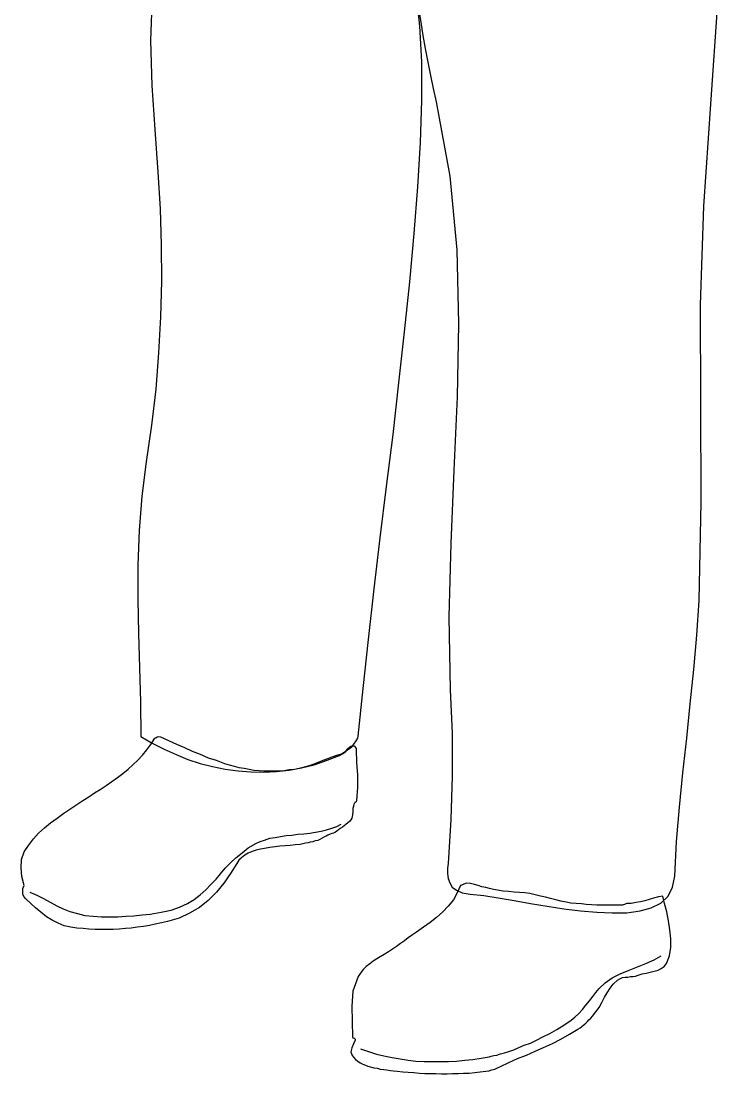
# Model space of a CAD drawing. Extents: x 3.3 to 3.87, y 0.96 to 2.78.
# Drawn here: x 3.324 to 3.739, y 0.961 to 1.587 of the extents above; entities that cross this region are included whole.
import ezdxf

# ---------------------------------------------------------------- set-up
doc = ezdxf.new("R2010")
doc.units = 0
doc.header["$MEASUREMENT"] = 0
doc.layers.add('INS__ELECTRICA', color=161, linetype='CONTINUOUS')
doc.layers.add('PERSONAS', color=21, linetype='CONTINUOUS')

# ---------------------------------------------------------------- blocks, each defined once
blk = doc.blocks.new('POLICIA')
at = {"layer": 'PERSONAS', "linetype": 'CONTINUOUS'}
for points in [[(38.75204, 15.5412), (38.751, 15.51398), (38.75178, 15.48728), (38.75361, 15.46111), (38.75544, 15.43572), (38.75676, 15.41399), (38.75727, 15.39252), (38.75754, 15.37107), (38.75701, 15.34986), (38.75571, 15.3284), (38.75413, 15.30694), (38.75151, 15.28548), (38.74837, 15.26375), (38.74576, 15.24334), (38.74419, 15.22292), (38.74341, 15.20251), (38.74341, 15.18209), (38.74392, 15.16167), (38.74445, 15.14126), (38.74497, 15.12084), (38.74523, 15.10043), (38.75204, 15.0965), (38.7591, 15.09283), (38.76617, 15.08969), (38.77324, 15.08681), (38.78057, 15.08446), (38.7879, 15.08263), (38.79549, 15.08105), (38.80308, 15.08001), (38.81067, 15.07948), (38.81826, 15.07923), (38.82585, 15.07974), (38.83345, 15.08053), (38.84077, 15.08184), (38.84836, 15.08368), (38.85595, 15.08629), (38.86328, 15.08917), (38.86511, 15.09022), (38.86694, 15.09126), (38.86878, 15.09283), (38.87061, 15.0944), (38.87192, 15.09598), (38.87323, 15.09781), (38.87428, 15.09937), (38.87454, 15.10068), (38.87742, 15.12895), (38.88055, 15.15801), (38.88396, 15.18811), (38.88763, 15.21847), (38.89128, 15.2491), (38.89521, 15.27998), (38.89862, 15.3106), (38.90202, 15.34097), (38.90516, 15.37054), (38.90778, 15.39933), (38.90987, 15.42707), (38.91144, 15.45352), (38.91223, 15.47838), (38.91223, 15.50141), (38.91118, 15.52261), (38.90908, 15.54146)], [(38.91039, 15.53308), (38.9117, 15.52497), (38.91301, 15.51711), (38.91432, 15.50926), (38.91589, 15.50115), (38.91746, 15.4933), (38.91903, 15.48545), (38.92087, 15.4776), (38.92897, 15.43336), (38.93317, 15.38965), (38.93421, 15.34568), (38.93342, 15.30223), (38.93133, 15.25878), (38.9295, 15.21506), (38.92845, 15.17161), (38.92924, 15.12817), (38.93028, 15.10252), (38.93028, 15.07687), (38.9295, 15.05122), (38.92793, 15.02504), (38.92767, 15.02216), (38.92767, 15.01902), (38.92793, 15.01614), (38.92897, 15.01353), (38.93028, 15.01091), (38.9329, 15.00908), (38.9363, 15.0075), (38.94101, 15.00672), (38.94912, 15.00594), (38.95776, 15.00463), (38.96718, 15.00305), (38.97686, 15.00122), (38.98681, 14.99965), (38.99675, 14.99808), (39.0067, 14.99677), (39.01639, 14.99599), (39.02555, 14.99573), (39.03419, 14.99573), (39.04204, 14.99677), (39.04859, 14.9986), (39.05435, 15.00149), (39.0588, 15.00567), (39.06141, 15.01091), (39.06272, 15.01745), (39.06376, 15.03813), (39.06559, 15.05854), (39.06743, 15.07896), (39.06979, 15.09937), (39.07188, 15.11979), (39.07397, 15.14021), (39.0758, 15.16062), (39.07711, 15.1813), (39.07842, 15.23967), (39.07816, 15.2983), (39.0779, 15.35694), (39.07999, 15.41556), (39.08418, 15.47629), (39.08837, 15.53649)], [(38.67587, 15.01195), (38.67457, 15.01719), (38.67404, 15.02243), (38.6743, 15.02739), (38.67587, 15.03184), (38.67849, 15.03577), (38.68136, 15.0397), (38.68451, 15.0431), (38.68792, 15.04624), (38.69157, 15.04912), (38.69551, 15.052), (38.69943, 15.05488), (38.70361, 15.05776), (38.70728, 15.06012), (38.71068, 15.06247), (38.71435, 15.06457), (38.71775, 15.06692), (38.72116, 15.06902), (38.72456, 15.07137), (38.72796, 15.07373), (38.73136, 15.07608), (38.73451, 15.07843), (38.73765, 15.08105), (38.74052, 15.08368), (38.74341, 15.08629), (38.74628, 15.08943), (38.7489, 15.09257), (38.75126, 15.09571), (38.75361, 15.09937), (38.75413, 15.09964), (38.75492, 15.10016), (38.75596, 15.10043), (38.75701, 15.10016), (38.76172, 15.09807), (38.76644, 15.09598), (38.77115, 15.09388), (38.77585, 15.09178), (38.78057, 15.08995), (38.78528, 15.08786), (38.79, 15.08629), (38.79496, 15.08446), (38.79785, 15.08368), (38.80072, 15.08288), (38.8036, 15.0821), (38.80675, 15.08158), (38.80962, 15.08105), (38.8125, 15.08053), (38.81565, 15.08027), (38.81852, 15.08001), (38.8214, 15.08001), (38.82455, 15.08001), (38.82742, 15.08001), (38.83056, 15.08027), (38.83345, 15.08079), (38.83659, 15.08105), (38.83946, 15.08158), (38.8426, 15.08236), (38.84549, 15.08315), (38.84836, 15.08419), (38.85098, 15.08524), (38.85359, 15.08629), (38.85648, 15.08733), (38.85909, 15.08838), (38.86171, 15.08943), (38.86458, 15.09022), (38.86669, 15.09153), (38.86825, 15.09336), (38.87009, 15.09467), (38.87218, 15.09492), (38.87244, 15.09467), (38.8727, 15.09414), (38.87323, 15.09336), (38.87323, 15.09257), (38.87348, 15.08498), (38.87401, 15.07765), (38.87401, 15.07006), (38.87348, 15.06247), (38.87323, 15.06168), (38.8727, 15.06116), (38.87218, 15.06063), (38.87192, 15.05985), (38.87139, 15.05776), (38.87139, 15.05567), (38.87114, 15.05384), (38.87061, 15.052), (38.87009, 15.05095), (38.8693, 15.04991), (38.86825, 15.04912), (38.86721, 15.04808), (38.86616, 15.04729), (38.86511, 15.0465), (38.8638, 15.04572), (38.86276, 15.04494), (38.86171, 15.04415), (38.86093, 15.04363), (38.85988, 15.0431), (38.85883, 15.04284), (38.85779, 15.04232), (38.85648, 15.04179), (38.85543, 15.04127), (38.85438, 15.04074), (38.85307, 15.03996), (38.85176, 15.03918), (38.85045, 15.03865), (38.84889, 15.03839), (38.84758, 15.03787), (38.846, 15.0376), (38.84469, 15.03734), (38.84313, 15.03709), (38.83999, 15.03629), (38.8371, 15.03604), (38.83396, 15.03577), (38.83109, 15.03551), (38.82794, 15.03525), (38.82507, 15.03498), (38.82193, 15.03446), (38.81879, 15.03394), (38.81643, 15.03342), (38.81381, 15.03289), (38.81145, 15.03211), (38.8091, 15.03106), (38.807, 15.03001), (38.80517, 15.02844), (38.8036, 15.02688), (38.8023, 15.02504), (38.79863, 15.01902), (38.7947, 15.01326), (38.79025, 15.00803), (38.78528, 15.00305), (38.78005, 14.99887), (38.77429, 14.99546), (38.768, 14.99259), (38.7612, 14.9905), (38.75754, 14.9897), (38.75387, 14.98892), (38.75047, 14.98814), (38.74681, 14.98761), (38.74314, 14.98709), (38.73947, 14.98656), (38.73607, 14.9863), (38.73241, 14.98605), (38.72875, 14.98578), (38.72534, 14.98578), (38.72168, 14.98578), (38.71802, 14.98578), (38.71435, 14.98605), (38.71095, 14.9863), (38.70728, 14.98656), (38.70361, 14.98709), (38.69969, 14.98787), (38.69602, 14.98945), (38.69262, 14.99128), (38.68922, 14.99337), (38.68581, 14.99599), (38.68267, 14.9986), (38.6798, 15.00122), (38.67666, 15.0041), (38.67561, 15.00541), (38.67509, 15.00672), (38.67509, 15.00855), (38.67509, 15.01012), (38.67587, 15.01195)], [(38.67927, 15.00803), (38.68347, 15.00619), (38.68739, 15.0041), (38.69132, 15.00201), (38.69524, 14.99991), (38.69916, 14.99808), (38.70309, 14.99651), (38.70754, 14.9952), (38.71199, 14.99415), (38.71696, 14.99363), (38.72194, 14.99337), (38.72665, 14.99337), (38.73162, 14.99337), (38.73634, 14.99363), (38.74105, 14.99389), (38.74602, 14.99442), (38.75073, 14.99495), (38.75727, 14.99599), (38.7633, 14.99729), (38.76827, 14.99913), (38.77298, 15.00122), (38.7769, 15.00358), (38.78057, 15.00646), (38.78397, 15.00934), (38.78686, 15.01248), (38.79, 15.01562), (38.79261, 15.01876), (38.79549, 15.02216), (38.79863, 15.0253), (38.80177, 15.02844), (38.80544, 15.03133), (38.8091, 15.0342), (38.81354, 15.03682), (38.81617, 15.03813), (38.81879, 15.03891), (38.82193, 15.03996), (38.82507, 15.04049), (38.8282, 15.04101), (38.83161, 15.04154), (38.83501, 15.04179), (38.83868, 15.04232), (38.84208, 15.04258), (38.84574, 15.0431), (38.84914, 15.04363), (38.85255, 15.04415), (38.8557, 15.04494), (38.85883, 15.04598), (38.86171, 15.04703), (38.86433, 15.04833)], [(38.93525, 15.01195), (38.93342, 15.0075), (38.93108, 15.00332), (38.92793, 14.99965), (38.92479, 14.99625), (38.92113, 14.99284), (38.9172, 14.98997), (38.91328, 14.98709), (38.90908, 14.98421), (38.90673, 14.98264), (38.90411, 14.9808), (38.90202, 14.97898), (38.89966, 14.9774), (38.89731, 14.97557), (38.89495, 14.974), (38.89259, 14.97243), (38.88998, 14.97086), (38.88763, 14.96955), (38.88553, 14.96825), (38.88344, 14.96694), (38.88134, 14.96536), (38.87924, 14.9638), (38.87742, 14.96196), (38.87584, 14.95987), (38.87454, 14.95777), (38.87139, 14.94914), (38.87061, 14.94024), (38.87087, 14.93107), (38.87114, 14.92191), (38.87139, 14.92139), (38.87218, 14.92113), (38.8727, 14.92061), (38.8727, 14.92008), (38.87166, 14.91773), (38.87061, 14.91537), (38.87009, 14.91301), (38.87087, 14.91092), (38.87192, 14.90961), (38.87297, 14.90856), (38.87428, 14.90752), (38.87559, 14.90647), (38.87715, 14.90569), (38.87873, 14.90516), (38.88029, 14.90464), (38.88187, 14.90411), (38.88369, 14.90359), (38.88579, 14.90333), (38.88763, 14.90281), (38.88972, 14.90255), (38.89155, 14.90228), (38.89364, 14.90202), (38.89548, 14.90176), (38.89757, 14.9015), (38.90097, 14.90124), (38.90411, 14.90097), (38.90752, 14.90071), (38.91092, 14.90046), (38.91406, 14.90019), (38.91746, 14.90019), (38.9206, 14.90019), (38.92401, 14.89993), (38.92741, 14.89993), (38.93055, 14.90019), (38.93395, 14.90019), (38.93708, 14.90046), (38.94048, 14.90046), (38.94389, 14.90071), (38.94703, 14.90124), (38.95043, 14.9015), (38.95226, 14.90176), (38.95383, 14.90228), (38.95566, 14.90281), (38.95724, 14.90359), (38.95906, 14.90438), (38.96064, 14.90516), (38.96247, 14.90595), (38.96404, 14.90673), (38.96927, 14.90909), (38.97451, 14.91118), (38.97975, 14.91354), (38.98472, 14.91563), (38.98996, 14.91799), (38.99493, 14.92061), (39.00016, 14.92349), (39.00514, 14.92663), (39.00645, 14.92741), (39.00749, 14.9282), (39.0088, 14.92925), (39.00985, 14.93003), (39.0109, 14.93107), (39.01168, 14.93212), (39.01273, 14.93317), (39.01377, 14.93421), (39.01586, 14.93684), (39.0177, 14.93946), (39.01927, 14.94233), (39.02084, 14.94547), (39.02241, 14.94809), (39.02425, 14.95097), (39.02607, 14.95332), (39.0287, 14.95568), (39.03, 14.95646), (39.03157, 14.95724), (39.03314, 14.95751), (39.03471, 14.95751), (39.03628, 14.95777), (39.03785, 14.95777), (39.03942, 14.95804), (39.041, 14.95856), (39.04334, 14.95935), (39.0457, 14.95987), (39.04806, 14.96039), (39.05042, 14.96091), (39.05277, 14.96169), (39.0546, 14.96249), (39.05644, 14.9638), (39.05774, 14.96563), (39.05958, 14.97008), (39.06036, 14.97504), (39.06036, 14.98029), (39.05984, 14.98552), (39.05905, 14.99101), (39.058, 14.99625), (39.05669, 15.00122), (39.05565, 15.00567), (39.05304, 15.00515), (39.05015, 15.00436), (39.04754, 15.00358), (39.04492, 15.00279), (39.0423, 15.00227), (39.03969, 15.00174), (39.0368, 15.00122), (39.03419, 15.00122), (39.03366, 15.00096), (39.03288, 15.0007), (39.0321, 15.00044), (39.03157, 15.00018), (39.02843, 15.00018), (39.02555, 15.00018), (39.02241, 15.00018), (39.01927, 15.00018), (39.01639, 15.00018), (39.01325, 15.00044), (39.0101, 15.0007), (39.00723, 15.00096), (39.00409, 15.00122), (39.00095, 15.00149), (38.99807, 15.00201), (38.99493, 15.00253), (38.99205, 15.00332), (38.9889, 15.0041), (38.98576, 15.00489), (38.98289, 15.00567), (38.97975, 15.00646), (38.97661, 15.00724), (38.97346, 15.0075), (38.97032, 15.00777), (38.96718, 15.00803), (38.96378, 15.00829), (38.96064, 15.00855), (38.95724, 15.00908), (38.95488, 15.00959), (38.95252, 15.01012), (38.95043, 15.01064), (38.94807, 15.01117), (38.94572, 15.01195), (38.94362, 15.01248), (38.94127, 15.013), (38.93892, 15.01326), (38.93525, 15.01195)], [(38.87584, 14.91485), (38.88055, 14.91328), (38.88527, 14.91171), (38.88972, 14.91066), (38.89469, 14.90961), (38.8994, 14.90883), (38.90411, 14.90804), (38.90883, 14.90752), (38.9138, 14.90726), (38.91851, 14.90726), (38.92322, 14.90726), (38.92819, 14.90726), (38.9329, 14.90752), (38.93786, 14.90804), (38.94258, 14.90856), (38.94755, 14.90935), (38.95226, 14.91014), (38.95357, 14.9104), (38.95514, 14.91092), (38.95697, 14.91118), (38.95906, 14.91197), (38.96142, 14.91249), (38.96404, 14.91328), (38.96692, 14.91432), (38.97006, 14.91563), (38.97321, 14.91694), (38.97686, 14.91825), (38.98053, 14.92008), (38.9842, 14.92191), (38.98838, 14.924), (38.99257, 14.92636), (38.99675, 14.92898), (39.0012, 14.93186), (39.00331, 14.9337), (39.00565, 14.93579), (39.00776, 14.93815), (39.00985, 14.94076), (39.01194, 14.94338), (39.01404, 14.946), (39.01586, 14.94836), (39.0177, 14.9507), (39.02136, 14.95411), (39.02555, 14.95699), (39.03026, 14.95935), (39.0355, 14.96169), (39.04047, 14.96353), (39.04545, 14.96563), (39.05042, 14.96772), (39.0546, 14.97008)]]:
    blk.add_lwpolyline(points, dxfattribs=at)

msp = doc.modelspace()

# ---------------------------------------------------------------- block references
at = {"layer": 'INS__ELECTRICA', "color": 190}
msp.add_blockref('POLICIA', (-35.34958, -13.93868), dxfattribs=at)

doc.saveas('drawing.dxf')
